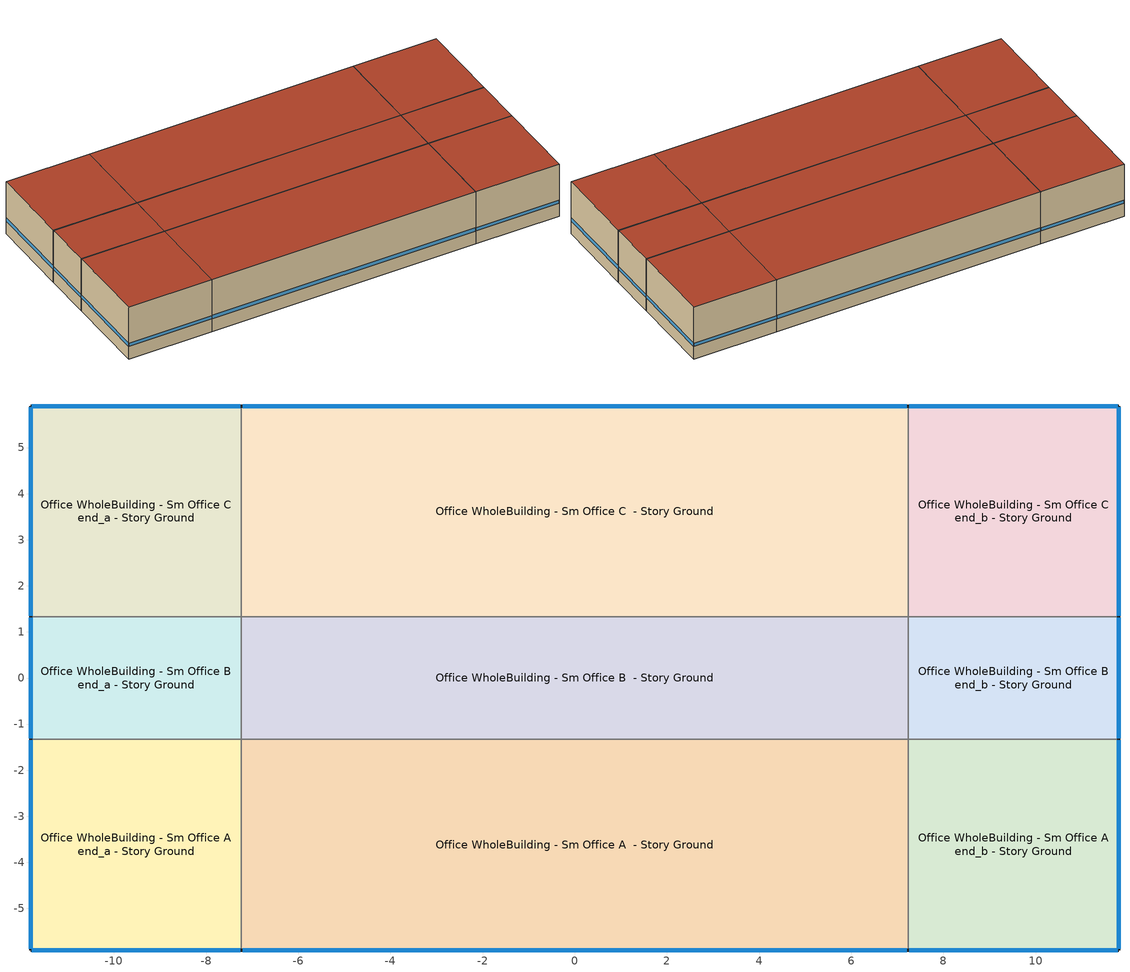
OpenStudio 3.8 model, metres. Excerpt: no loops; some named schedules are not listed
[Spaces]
Office WholeBuilding - Sm Office A end_a - Story Ground
 floor ground (Foundation F 126 Perim 914 Area 209): -11.8,-5.9 -11.8,-1.33 -7.23,-1.33 -7.23,-5.9 z0
 wall outside: -11.8,-1.33 -11.8,-5.9 -7.23,-5.9 z0:3.05
 wall to Office WholeBuilding - Sm Office B end_a - Story Ground: -7.23,-1.33 -11.8,-1.33 z0:3.05
 wall to Office WholeBuilding - Sm Office A  - Story Ground: -7.23,-5.9 -7.23,-1.33 z0:3.05
 window (Window U-1.01 SHGC 0.58): -11.8,-1.36 -11.8,-5.88 / -11.78,-5.9 -7.26,-5.9 z0.76:0.95
 roof outside: -7.23,-5.9 -7.23,-1.33 -11.8,-1.33 -11.8,-5.9 z3.05
Office WholeBuilding - Sm Office B end_a - Story Ground
 floor ground (Foundation F 126 Perim 266 Area 1217): -11.8,-1.33 -11.8,1.33 -7.23,1.33 -7.23,-1.33 z0
 wall outside: -11.8,1.33 -11.8,-1.33 z0:3.05
 wall to Office WholeBuilding - Sm Office C end_a - Story Ground: -7.23,1.33 -11.8,1.33 z0:3.05
 wall to Office WholeBuilding - Sm Office B  - Story Ground: -7.23,-1.33 -7.23,1.33 z0:3.05
 window (Window U-1.01 SHGC 0.58): -11.8,1.31 -11.8,-1.31 z0.76:0.95
 roof outside: -7.23,-1.33 -7.23,1.33 -11.8,1.33 -11.8,-1.33 z3.05
Office WholeBuilding - Sm Office C end_a - Story Ground
 floor ground (Foundation F 126 Perim 914 Area 209): -11.8,1.33 -11.8,5.9 -7.23,5.9 -7.23,1.33 z0
 wall outside: -7.23,5.9 -11.8,5.9 -11.8,1.33 z0:3.05
 wall to Office WholeBuilding - Sm Office C  - Story Ground: -7.23,1.33 -7.23,5.9 z0:3.05
 window (Window U-1.01 SHGC 0.58): -11.8,5.88 -11.8,1.36 / -7.26,5.9 -11.78,5.9 z0.76:0.95
 roof outside: -7.23,1.33 -7.23,5.9 -11.8,5.9 -11.8,1.33 z3.05
Office WholeBuilding - Sm Office A  - Story Ground
 floor ground (Foundation F 126 Perim 1447 Area 6614): -7.23,-5.9 -7.23,-1.33 7.23,-1.33 7.23,-5.9 z0
 wall outside: -7.23,-5.9 7.23,-5.9 z0:3.05
 wall to Office WholeBuilding - Sm Office B  - Story Ground: 7.23,-1.33 -7.23,-1.33 z0:3.05
 wall to Office WholeBuilding - Sm Office A end_b - Story Ground: 7.23,-5.9 7.23,-1.33 z0:3.05
 window (Window U-1.01 SHGC 0.58): -7.21,-5.9 7.21,-5.9 z0.76:0.95
 roof outside: 7.23,-5.9 7.23,-1.33 -7.23,-1.33 -7.23,-5.9 z3.05
Office WholeBuilding - Sm Office B  - Story Ground
 floor ground (Foundation F 126 Perim 0 Area 3849): -7.23,-1.33 -7.23,1.33 7.23,1.33 7.23,-1.33 z0
 wall to Office WholeBuilding - Sm Office C  - Story Ground: 7.23,1.33 -7.23,1.33 z0:3.05
 wall to Office WholeBuilding - Sm Office B end_b - Story Ground: 7.23,-1.33 7.23,1.33 z0:3.05
 roof outside: 7.23,-1.33 7.23,1.33 -7.23,1.33 -7.23,-1.33 z3.05
Office WholeBuilding - Sm Office C  - Story Ground
 floor ground (Foundation F 126 Perim 1447 Area 6614): -7.23,1.33 -7.23,5.9 7.23,5.9 7.23,1.33 z0
 wall outside: 7.23,5.9 -7.23,5.9 z0:3.05
 wall to Office WholeBuilding - Sm Office C end_b - Story Ground: 7.23,1.33 7.23,5.9 z0:3.05
 window (Window U-1.01 SHGC 0.58): 7.21,5.9 -7.21,5.9 z0.76:0.95
 roof outside: 7.23,1.33 7.23,5.9 -7.23,5.9 -7.23,1.33 z3.05
Office WholeBuilding - Sm Office A end_b - Story Ground
 floor ground (Foundation F 126 Perim 914 Area 209): 7.23,-5.9 7.23,-1.33 11.8,-1.33 11.8,-5.9 z0
 wall outside: 7.23,-5.9 11.8,-5.9 11.8,-1.33 z0:3.05
 wall to Office WholeBuilding - Sm Office B end_b - Story Ground: 11.8,-1.33 7.23,-1.33 z0:3.05
 window (Window U-1.01 SHGC 0.58): 7.26,-5.9 11.78,-5.9 / 11.8,-5.88 11.8,-1.36 z0.76:0.95
 roof outside: 11.8,-5.9 11.8,-1.33 7.23,-1.33 7.23,-5.9 z3.05
Office WholeBuilding - Sm Office B end_b - Story Ground
 floor ground (Foundation F 126 Perim 266 Area 1217): 7.23,-1.33 7.23,1.33 11.8,1.33 11.8,-1.33 z0
 wall outside: 11.8,-1.33 11.8,1.33 z0:3.05
 wall to Office WholeBuilding - Sm Office C end_b - Story Ground: 11.8,1.33 7.23,1.33 z0:3.05
 window (Window U-1.01 SHGC 0.58): 11.8,-1.31 11.8,1.31 z0.76:0.95
 roof outside: 11.8,-1.33 11.8,1.33 7.23,1.33 7.23,-1.33 z3.05
Office WholeBuilding - Sm Office C end_b - Story Ground
 floor ground (Foundation F 126 Perim 914 Area 209): 7.23,1.33 7.23,5.9 11.8,5.9 11.8,1.33 z0
 wall outside: 11.8,1.33 11.8,5.9 7.23,5.9 z0:3.05
 window (Window U-1.01 SHGC 0.58): 11.78,5.9 7.26,5.9 / 11.8,1.36 11.8,5.88 z0.76:0.95
 roof outside: 11.8,1.33 11.8,5.9 7.23,5.9 7.23,1.33 z3.05
[Site]
Mobile Downtown_AL_USA: Latitude {deg}=30.63; Longitude {deg}=-88.07; Time Zone {hr}=-6; Elevation {m}=8; Terrain=City
[Site:WaterMainsTemperature]
Calculation Method=Correlation; Annual Average Outdoor Air Temperature {C}=20.8442; Maximum Difference In Monthly Average Outdoor Air Temperatures {deltaC}=20.12
[SizingPeriod:DesignDay] Barometric Pressure {Pa}=101229; Rain Indicator=No; Snow Indicator=No; Day of Month=21; Daylight Saving Time Indicator=No; Humidity Condition Type=Wetbulb; Dry-Bulb Temperature Range Modifier Type=DefaultMultipliers
Name | Maximum Dry-Bulb Temperature {C} | Daily Dry-Bulb Temperature Range {deltaC} | Wind Speed {m/s} | Wind Direction {deg} | Month | Day Type | Wetbulb or DewPoint at Maximum Dry-Bulb {C} | Solar Model Indicator | ASHRAE Clear Sky Optical Depth for Beam Irradiance | ASHRAE Clear Sky Optical Depth for Diffuse Irradiance | Sky Clearness
Mobile Downtown Ann Clg .4% Condns DB=>MWB 1 | 33.9 | 8.6 | 3.3 | 160 | 8 | SummerDesignDay | 25.6 | ASHRAETau | 0.428 | 2.327
Mobile Downtown Ann Clg .4% Condns WB=>MDB 1 | 31.3 | 8.6 | 3.3 | 160 | 8 | SummerDesignDay | 27.4 | ASHRAETau | 0.428 | 2.327
Mobile Downtown Ann Htg 99.6% Condns DB 1 | -2 | 0 | 3.1 | 350 | 1 | WinterDesignDay | -2 | ASHRAEClearSky |  |  | 0
Mobile Downtown August .4% Condns DB=>MCWB 1 | 35.2 | 8.6 | 3.3 | 160 | 8 | SummerDesignDay | 26.5 | ASHRAETau | 0.428 | 2.327
[ClimateZones]
Climate Zone Institution Name 1=ASHRAE; Climate Zone Document Name 1=ANSI/ASHRAE Standard 169; Climate Zone Document Year 1=2006; Climate Zone Value 1=ASHRAE 169-2013-2A
[Building]
ComStock DOE Ref Pre-1980|SmallOffice: North Axis {deg}=315; Default Construction Set=ComStock DOE Ref Pre-1980 - Office - ASHRAE 169-2013-2A; Default Schedule Set=Building Default Schedule Set; Standards Building Type=Office
[Site:GroundTemperature:FCfactorMethod]
January Ground Temperature {C}=24.2; February Ground Temperature {C}=18.9; March Ground Temperature {C}=15.7; April Ground Temperature {C}=13.6; May Ground Temperature {C}=15.5; June Ground Temperature {C}=17.1; July Ground Temperature {C}=21.2; August Ground Temperature {C}=26.9; September Ground Temperature {C}=27.6; October Ground Temperature {C}=27.9; November Ground Temperature {C}=27.4; December Ground Temperature {C}=26.2
[Construction:FfactorGroundFloor] F-Factor {W/m-K}=1.26344
Name | Area {m2} | PerimeterExposed {m}
Foundation F 126 Perim 914 Area 209 | 20.9032 | 9.144
Foundation F 126 Perim 266 Area 1217 | 12.1654 | 2.66085
Foundation F 126 Perim 0 Area 3849 | 38.4911 | 0
Foundation F 126 Perim 1447 Area 6614 | 66.1372 | 14.4657
[DefaultConstructionSet]
ComStock DOE Ref Pre-1980 - Office - ASHRAE 169-2013-2A: Default Exterior Surface Constructions=Default Surface Constructions 1; Default Interior Surface Constructions=Default Surface Constructions 2; Default Ground Contact Surface Constructions=Default Surface Constructions 3; Default Exterior SubSurface Constructions=Default Sub Surface Constructions 1; Default Interior SubSurface Constructions=Default Sub Surface Constructions 2; Interior Partition Construction=Typical Interior Partition
[DefaultSurfaceConstructions]
Name | Floor Construction | Wall Construction | Roof Ceiling Construction
Default Surface Constructions 1 | Typical Insulated Exterior Mass Floor | Typical Insulated Exterior Mass Wall R-4.35 | Typical IEAD Roof R-10.0
Default Surface Constructions 2 | Typical Interior Floor | Typical Interior Wall | Typical Interior Ceiling
Default Surface Constructions 3 | Typical Insulated Carpeted 6in Slab Floor | Typical Insulated Basement Mass Wall
[Construction]
Typical Insulated Exterior Mass Floor: 4 in. Normalweight Concrete Floor, Typical Carpet Pad
Typical Insulated Exterior Mass Wall R-4.35: 1IN Stucco, 8IN CONCRETE HW RefBldg, Typical Insulation R-1.96, 1/2IN Gypsum
Typical IEAD Roof R-10.0: Roof Membrane, Typical Insulation R-8.88, Metal Roof Surface
Typical Interior Floor: 100mm Normalweight concrete floor, CP02 CARPET PAD
Typical Interior Wall: G01 13mm gypsum board, G01 13mm gypsum board
Typical Interior Ceiling: CP02 CARPET PAD, 100mm Normalweight concrete floor
Typical Insulated Carpeted 6in Slab Floor: 6 in. Normalweight Concrete Floor, Typical Carpet Pad
Typical Insulated Basement Mass Wall: 8 in. Concrete Block Basement Wall
U 1.22 SHGC 0.54 Simple Glazing Window U-1.22 SHGC 0.54: U 1.22 SHGC 0.54 Simple Glazing U-1.22 SHGC 0.54
U 1.22 SHGC 0.54 Simple Glazing Window U-1.22 SHGC 0.54 1: U 1.22 SHGC 0.54 Simple Glazing U-1.22 SHGC 0.54 1
Typical Insulated Metal Door: F08 Metal surface, Typical Insulation
U 0.88 SHGC 0.16 Sgl Ref-A-L Clr 6mm: REF A CLEAR LO 6MM
Typical Overhead Door: Typical Insulation
Typical Interior Window: Clear 3mm
Typical Interior Door; Typical Interior Partition: G05 25mm wood
InteriorFurnishings 1: Std Wood 6inch 1
Window U-1.01 SHGC 0.58: Simple Glazing Single - No LowE - Tinted/Reflective - Aluminum
[Material:NoMass] Roughness=Smooth; Thermal Absorptance=0.9; Solar Absorptance=0.7
Name | Thermal Resistance {m2-K/W} | Visible Absorptance
Typical Insulation R-1.96 | 0.34506 | 0.7
Typical Carpet Pad; CP02 CARPET PAD | 0.21648 | 0.8
Typical Insulation R-8.88 | 1.56434 | 0.7
Typical Insulation | 0.0282222 | 0.7
[Material] Thermal Absorptance=0.9
Name | Roughness | Thickness {m} | Conductivity {W/m-K} | Density {kg/m3} | Specific Heat {J/kg-K} | Solar Absorptance | Visible Absorptance
4 in. Normalweight Concrete Floor | MediumRough | 0.1016 | 2.31 | 2322 | 832 | 0.7 | 0.7
1IN Stucco | Smooth | 0.0253 | 0.6918 | 1858 | 837 | 0.7 | 0.92
8IN CONCRETE HW RefBldg | Rough | 0.2032 | 1.311 | 2240 | 836.8 | 0.7 | 0.7
1/2IN Gypsum | Smooth | 0.0127 | 0.16 | 784.9 | 830 | 0.4 | 0.4
Roof Membrane | VeryRough | 0.0095 | 0.16 | 1121.29 | 1460 | 0.7 | 0.7
Metal Roof Surface; F08 Metal surface | Smooth | 0.0008 | 45.28 | 7824 | 500 | 0.7 | 0.7
100mm Normalweight concrete floor | MediumRough | 0.1016 | 2.31045 | 2322 | 832.557 | 0.7 | 0.7
G01 13mm gypsum board | Smooth | 0.0127 | 0.160031 | 800.001 | 1090.73 | 0.7 | 0.5
6 in. Normalweight Concrete Floor | MediumRough | 0.1524 | 2.31 | 2322 | 832 | 0.7 | 0.7
8 in. Concrete Block Basement Wall | MediumRough | 0.2032 | 1.326 | 1842 | 912 | 0.7 | 0.7
G05 25mm wood | MediumSmooth | 0.0254 | 0.15 | 608 | 1630 | 0.5 | 0.5
Std Wood 6inch 1 | MediumSmooth | 0.15 | 0.12 | 540 | 1210 | 0.7 | 0.7
[DefaultSubSurfaceConstructions]
Name | Fixed Window Construction | Operable Window Construction | Door Construction | Glass Door Construction | Overhead Door Construction | Tubular Daylight Dome Construction | Tubular Daylight Diffuser Construction
Default Sub Surface Constructions 1 | U 1.22 SHGC 0.54 Simple Glazing Window U-1.22 SHGC 0.54 | U 1.22 SHGC 0.54 Simple Glazing Window U-1.22 SHGC 0.54 1 | Typical Insulated Metal Door | U 0.88 SHGC 0.16 Sgl Ref-A-L Clr 6mm | Typical Overhead Door | Typical Interior Window | Typical Interior Window
Default Sub Surface Constructions 2 | Typical Interior Window | Typical Interior Window | Typical Interior Door
[WindowMaterial:SimpleGlazingSystem]
Name | U-Factor {W/m2-K} | Solar Heat Gain Coefficient | Visible Transmittance
U 1.22 SHGC 0.54 Simple Glazing U-1.22 SHGC 0.54; U 1.22 SHGC 0.54 Simple Glazing U-1.22 SHGC 0.54 1 | 6.92748 | 0.54 | 0.38
Simple Glazing Single - No LowE - Tinted/Reflective - Aluminum | 5.73505 | 0.579 | 0.455
[WindowMaterial:Glazing] Optical Data Type=SpectralAverage; Infrared Transmittance at Normal Incidence=0; Front Side Infrared Hemispherical Emissivity=0.84; Conductivity {W/m-K}=0.9; Dirt Correction Factor for Solar and Visible Transmittance=1; Solar Diffusing=No
Name | Thickness {m} | Solar Transmittance at Normal Incidence | Front Side Solar Reflectance at Normal Incidence | Back Side Solar Reflectance at Normal Incidence | Visible Transmittance at Normal Incidence | Front Side Visible Reflectance at Normal Incidence | Back Side Visible Reflectance at Normal Incidence | Back Side Infrared Hemispherical Emissivity
REF A CLEAR LO 6MM | 0.006 | 0.066 | 0.341 | 0.493 | 0.08 | 0.41 | 0.37 | 0.4
Clear 3mm | 0.003 | 0.837 | 0.075 | 0.075 | 0.898 | 0.081 | 0.081 | 0.84
[SpaceType]
Office WholeBuilding - Sm Office - ComStock DOE Ref Pre-1980: Default Schedule Set=Office WholeBuilding - Sm Office Schedule Set; Design Specification Outdoor Air Object=Office WholeBuilding - Sm Office Ventilation; Standards Building Type=Office; Standards Space Type=WholeBuilding - Sm Office
[BuildingStory]
Story Ground: Nominal Z Coordinate {m}=0; Nominal Floor to Floor Height {m}=3.048
[Space] Space Type=Office WholeBuilding - Sm Office - ComStock DOE Ref Pre-1980; Building Story=Story Ground
Name | Thermal Zone
Office WholeBuilding - Sm Office A end_a - Story Ground | Zone Office WholeBuilding - Sm Office A end_a - Story Ground
Office WholeBuilding - Sm Office B end_a - Story Ground | Zone Office WholeBuilding - Sm Office B end_a - Story Ground
Office WholeBuilding - Sm Office C end_a - Story Ground | Zone Office WholeBuilding - Sm Office C end_a - Story Ground
Office WholeBuilding - Sm Office A  - Story Ground | Zone Office WholeBuilding - Sm Office A  - Story Ground
Office WholeBuilding - Sm Office B  - Story Ground | Zone Office WholeBuilding - Sm Office B  - Story Ground
Office WholeBuilding - Sm Office C  - Story Ground | Zone Office WholeBuilding - Sm Office C  - Story Ground
Office WholeBuilding - Sm Office A end_b - Story Ground | Zone Office WholeBuilding - Sm Office A end_b - Story Ground
Office WholeBuilding - Sm Office B end_b - Story Ground | Zone Office WholeBuilding - Sm Office B end_b - Story Ground
Office WholeBuilding - Sm Office C end_b - Story Ground | Zone Office WholeBuilding - Sm Office C end_b - Story Ground
[ThermalZone] Multiplier=1; Use Ideal Air Loads=No
Name | Thermostat
Zone Office WholeBuilding - Sm Office A end_a - Story Ground | Office WholeBuilding - Sm Office - ComStock DOE Ref Pre-1980 Thermostat 1
Zone Office WholeBuilding - Sm Office B end_a - Story Ground | Office WholeBuilding - Sm Office - ComStock DOE Ref Pre-1980 Thermostat 4
Zone Office WholeBuilding - Sm Office C end_a - Story Ground | Office WholeBuilding - Sm Office - ComStock DOE Ref Pre-1980 Thermostat 7
Zone Office WholeBuilding - Sm Office A  - Story Ground | Office WholeBuilding - Sm Office - ComStock DOE Ref Pre-1980 Thermostat
Zone Office WholeBuilding - Sm Office B  - Story Ground | Office WholeBuilding - Sm Office - ComStock DOE Ref Pre-1980 Thermostat 3
Zone Office WholeBuilding - Sm Office C  - Story Ground | Office WholeBuilding - Sm Office - ComStock DOE Ref Pre-1980 Thermostat 6
Zone Office WholeBuilding - Sm Office A end_b - Story Ground | Office WholeBuilding - Sm Office - ComStock DOE Ref Pre-1980 Thermostat 2
Zone Office WholeBuilding - Sm Office B end_b - Story Ground | Office WholeBuilding - Sm Office - ComStock DOE Ref Pre-1980 Thermostat 5
Zone Office WholeBuilding - Sm Office C end_b - Story Ground | Office WholeBuilding - Sm Office - ComStock DOE Ref Pre-1980 Thermostat 8
[People:Definition]
Office WholeBuilding - Sm Office People Definition: Number of People Calculation Method=People/Area; People per Space Floor Area {person/m2}=0.0538196; Fraction Radiant=0.3
[People]
Office WholeBuilding - Sm Office People: People Definition=Office WholeBuilding - Sm Office People Definition; Space or SpaceType=Office WholeBuilding - Sm Office - ComStock DOE Ref Pre-1980; Work Efficiency Schedule=Work Efficiency Schedule; Clothing Insulation Schedule=Clothing Schedule; Air Velocity Schedule=Air Velocity Schedule; Multiplier=1
[Lights:Definition] Design Level Calculation Method=Watts/Area; Fraction Visible=0.2; Return Air Fraction=0
Name | Watts per Space Floor Area {W/m2} | Fraction Radiant
Office WholeBuilding - Sm Office - ComStock DOE Ref Pre-1980 General Lights Definition | 5.0993 | 0.31
Office WholeBuilding - Sm Office - ComStock DOE Ref Pre-1980 Wall Wash Lights Definition | 3.64317 | 0.125
[ElectricEquipment:Definition]
Office WholeBuilding - Sm Office Elec Equip Definition: Design Level Calculation Method=Watts/Area; Watts per Space Floor Area {W/m2}=10.7639; Fraction Latent=0; Fraction Radiant=0.5; Fraction Lost=0
[ElectricEquipment]
Office WholeBuilding - Sm Office Elec Equip: Electric Equipment Definition=Office WholeBuilding - Sm Office Elec Equip Definition; Space or SpaceType=Office WholeBuilding - Sm Office - ComStock DOE Ref Pre-1980; Schedule=Office BLDG_EQUIP_EndUseData BPR Adjusted
[DesignSpecification:OutdoorAir]
Office WholeBuilding - Sm Office Ventilation: Outdoor Air Method=Sum; Outdoor Air Flow per Person {m3/s-person}=0.00943895
[DefaultScheduleSet]
Name | Number of People Schedule | People Activity Level Schedule | Lighting Schedule | Electric Equipment Schedule | Infiltration Schedule | Hours of Operation Schedule
Office WholeBuilding - Sm Office Schedule Set | Small Office Bldg Occ | Small Office Activity | Office BLDG_LIGHT_EndUseData | Office BLDG_EQUIP_EndUseData | Small Office Infil Quarter On
Building Default Schedule Set |  |  |  |  |  | Building Hours of Operation NonResidential
[Exterior:Lights:Definition]
Name | Design Level {W}
Parking Areas and Drives Def (W/ft^2) | 0.0497494
Building Facades Def (W/ft^2) | 0.25
Main Entries Def (W/ft) | 30
Other Doors Def (W/ft) | 25
[Exterior:Lights] Schedule=Always On Discrete; Control Option=AstronomicalClock
Name | Exterior Lights Definition | Multiplier
Parking Areas and Drives | Parking Areas and Drives Def (W/ft^2) | 4860
Building Facades | Building Facades Def (W/ft^2) | 2323.79
Main Entries | Main Entries Def (W/ft) | 8
Other Doors | Other Doors Def (W/ft) | 2.4
[ThermostatSetpoint:DualSetpoint] Heating Setpoint Temperature Schedule=Small Office HtgSetp; Cooling Setpoint Temperature Schedule=Small Office ClgSetp
Office WholeBuilding - Sm Office - ComStock DOE Ref Pre-1980 Thermostat; Office WholeBuilding - Sm Office - ComStock DOE Ref Pre-1980 Thermostat 1; Office WholeBuilding - Sm Office - ComStock DOE Ref Pre-1980 Thermostat 2; Office WholeBuilding - Sm Office - ComStock DOE Ref Pre-1980 Thermostat 3; Office WholeBuilding - Sm Office - ComStock DOE Ref Pre-1980 Thermostat 4; Office WholeBuilding - Sm Office - ComStock DOE Ref Pre-1980 Thermostat 5; Office WholeBuilding - Sm Office - ComStock DOE Ref Pre-1980 Thermostat 6; Office WholeBuilding - Sm Office - ComStock DOE Ref Pre-1980 Thermostat 7; Office WholeBuilding - Sm Office - ComStock DOE Ref Pre-1980 Thermostat 8
[InternalMass:Definition]
Internal Mass Definition 2: Construction=InteriorFurnishings 1; Design Level Calculation Method=SurfaceArea/Area; Surface Area per Space Floor Area=2
[InternalMass] Internal Mass Definition=Internal Mass Definition 2; Multiplier=1
Name | Space or SpaceType
Office WholeBuilding - Sm Office C end_b - Story Ground Mass | Office WholeBuilding - Sm Office C end_b - Story Ground
Office WholeBuilding - Sm Office B end_b - Story Ground Mass | Office WholeBuilding - Sm Office B end_b - Story Ground
Office WholeBuilding - Sm Office A end_b - Story Ground Mass | Office WholeBuilding - Sm Office A end_b - Story Ground
Office WholeBuilding - Sm Office B  - Story Ground Mass | Office WholeBuilding - Sm Office B  - Story Ground
Office WholeBuilding - Sm Office C  - Story Ground Mass | Office WholeBuilding - Sm Office C  - Story Ground
Office WholeBuilding - Sm Office A  - Story Ground Mass | Office WholeBuilding - Sm Office A  - Story Ground
Office WholeBuilding - Sm Office B end_a - Story Ground Mass | Office WholeBuilding - Sm Office B end_a - Story Ground
Office WholeBuilding - Sm Office C end_a - Story Ground Mass | Office WholeBuilding - Sm Office C end_a - Story Ground
Office WholeBuilding - Sm Office A end_a - Story Ground Mass | Office WholeBuilding - Sm Office A end_a - Story Ground
[Lights] Space or SpaceType=Office WholeBuilding - Sm Office - ComStock DOE Ref Pre-1980; Schedule=Office BLDG_LIGHT_EndUseData BPR Adjusted; Fraction Replaceable=1
Name | Lights Definition
Office WholeBuilding - Sm Office - ComStock DOE Ref Pre-1980 General Lighting | Office WholeBuilding - Sm Office - ComStock DOE Ref Pre-1980 General Lights Definition
Office WholeBuilding - Sm Office - ComStock DOE Ref Pre-1980 Wall Wash Lighting | Office WholeBuilding - Sm Office - ComStock DOE Ref Pre-1980 Wall Wash Lights Definition
[SpaceInfiltration:DesignFlowRate] Design Flow Rate Calculation Method=Flow/ExteriorArea; Flow per Exterior Surface Area {m3/s-m2}=0.000206641; Velocity Term Coefficient=0
Name | Space or SpaceType | Schedule | Constant Term Coefficient | Temperature Term Coefficient | Velocity Squared Term Coefficient
Office WholeBuilding - Sm Office C end_b - Story Ground HVAC On Infiltration | Office WholeBuilding - Sm Office C end_b - Story Ground | Infiltration HVAC On Schedule | 0.0302 | -0.0023 | 0.1104
Office WholeBuilding - Sm Office C end_b - Story Ground HVAC Off Infiltration | Office WholeBuilding - Sm Office C end_b - Story Ground | Infiltration HVAC Off Schedule | 0 | 0.0188 | 0.1209
Office WholeBuilding - Sm Office B end_b - Story Ground HVAC On Infiltration | Office WholeBuilding - Sm Office B end_b - Story Ground | Infiltration HVAC On Schedule | 0.0302 | -0.0023 | 0.1104
Office WholeBuilding - Sm Office B end_b - Story Ground HVAC Off Infiltration | Office WholeBuilding - Sm Office B end_b - Story Ground | Infiltration HVAC Off Schedule | 0 | 0.0188 | 0.1209
Office WholeBuilding - Sm Office A end_b - Story Ground HVAC On Infiltration | Office WholeBuilding - Sm Office A end_b - Story Ground | Infiltration HVAC On Schedule | 0.0302 | -0.0023 | 0.1104
Office WholeBuilding - Sm Office A end_b - Story Ground HVAC Off Infiltration | Office WholeBuilding - Sm Office A end_b - Story Ground | Infiltration HVAC Off Schedule | 0 | 0.0188 | 0.1209
Office WholeBuilding - Sm Office B  - Story Ground HVAC On Infiltration | Office WholeBuilding - Sm Office B  - Story Ground | Infiltration HVAC On Schedule | 0.0302 | -0.0023 | 0.1104
Office WholeBuilding - Sm Office B  - Story Ground HVAC Off Infiltration | Office WholeBuilding - Sm Office B  - Story Ground | Infiltration HVAC Off Schedule | 0 | 0.0188 | 0.1209
Office WholeBuilding - Sm Office C  - Story Ground HVAC On Infiltration | Office WholeBuilding - Sm Office C  - Story Ground | Infiltration HVAC On Schedule | 0.0302 | -0.0023 | 0.1104
Office WholeBuilding - Sm Office C  - Story Ground HVAC Off Infiltration | Office WholeBuilding - Sm Office C  - Story Ground | Infiltration HVAC Off Schedule | 0 | 0.0188 | 0.1209
Office WholeBuilding - Sm Office A  - Story Ground HVAC On Infiltration | Office WholeBuilding - Sm Office A  - Story Ground | Infiltration HVAC On Schedule | 0.0302 | -0.0023 | 0.1104
Office WholeBuilding - Sm Office A  - Story Ground HVAC Off Infiltration | Office WholeBuilding - Sm Office A  - Story Ground | Infiltration HVAC Off Schedule | 0 | 0.0188 | 0.1209
Office WholeBuilding - Sm Office B end_a - Story Ground HVAC On Infiltration | Office WholeBuilding - Sm Office B end_a - Story Ground | Infiltration HVAC On Schedule | 0.0302 | -0.0023 | 0.1104
Office WholeBuilding - Sm Office B end_a - Story Ground HVAC Off Infiltration | Office WholeBuilding - Sm Office B end_a - Story Ground | Infiltration HVAC Off Schedule | 0 | 0.0188 | 0.1209
Office WholeBuilding - Sm Office C end_a - Story Ground HVAC On Infiltration | Office WholeBuilding - Sm Office C end_a - Story Ground | Infiltration HVAC On Schedule | 0.0302 | -0.0023 | 0.1104
Office WholeBuilding - Sm Office C end_a - Story Ground HVAC Off Infiltration | Office WholeBuilding - Sm Office C end_a - Story Ground | Infiltration HVAC Off Schedule | 0 | 0.0188 | 0.1209
Office WholeBuilding - Sm Office A end_a - Story Ground HVAC On Infiltration | Office WholeBuilding - Sm Office A end_a - Story Ground | Infiltration HVAC On Schedule | 0.0302 | -0.0023 | 0.1104
Office WholeBuilding - Sm Office A end_a - Story Ground HVAC Off Infiltration | Office WholeBuilding - Sm Office A end_a - Story Ground | Infiltration HVAC Off Schedule | 0 | 0.0188 | 0.1209
[Schedule:Ruleset]
Name | Default Day Schedule | Summer Design Day Schedule | Winter Design Day Schedule
Clothing Schedule | Clothing Schedule Default Winter Clothes
Air Velocity Schedule | Air Velocity Schedule Default
Work Efficiency Schedule | Work Efficiency Schedule Default
Small Office Bldg Occ | Small Office Bldg Occ Default | Small Office Bldg Occ Summer Design Day | Small Office Bldg Occ Winter Design Day
Small Office Activity | Small Office Activity Default | Small Office Activity Summer Design Day | Small Office Activity Winter Design Day
Office BLDG_LIGHT_EndUseData | Office BLDG_LIGHT_EndUseData Default | Office BLDG_LIGHT_EndUseData Summer Design Day | Office BLDG_LIGHT_EndUseData Winter Design Day
Office BLDG_EQUIP_EndUseData | Office BLDG_EQUIP_EndUseData Default | Office BLDG_EQUIP_EndUseData Summer Design Day | Office BLDG_EQUIP_EndUseData Winter Design Day
Small Office Infil Quarter On | Small Office Infil Quarter On Default | Small Office Infil Quarter On Summer Design Day | Small Office Infil Quarter On Winter Design Day
Small Office HtgSetp | Small Office HtgSetp Default | Schedule Day 5 | Schedule Day 6
Small Office ClgSetp | Small Office ClgSetp Default | Schedule Day 2 | Schedule Day 3
Building Hours of Operation NonResidential | Building Hours of Operation NonResidential Default | Building Hours of Operation NonResidential Summer Design Day | Building Hours of Operation NonResidential Winter Design Day
Office BLDG_LIGHT_EndUseData BPR Adjusted | Office BLDG_LIGHT_EndUseData Default 1 | Office BLDG_LIGHT_EndUseData Summer Design Day 1 | Office BLDG_LIGHT_EndUseData Winter Design Day 1
Office BLDG_EQUIP_EndUseData BPR Adjusted | Office BLDG_EQUIP_EndUseData Default 1 | Office BLDG_EQUIP_EndUseData Summer Design Day 1 | Office BLDG_EQUIP_EndUseData Winter Design Day 1
Infiltration HVAC On Schedule | Building Hours of Operation NonResidential Default 1 | Building Hours of Operation NonResidential Summer Design Day 1 | Building Hours of Operation NonResidential Winter Design Day 1
Infiltration HVAC Off Schedule | Infiltration HVAC Off Schedule Default Day Schedule | Infiltration HVAC Off Schedule Summer Design Day Schedule 1 | Infiltration HVAC Off Schedule Winter Design Day Schedule 1
[Schedule:Day]
Clothing Schedule Default Winter Clothes; Office BLDG_LIGHT_EndUseData Summer Design Day; Office BLDG_EQUIP_EndUseData Summer Design Day; Building Hours of Operation NonResidential Winter Design Day; Building Hours of Operation NonResidential Summer Design Day; Office BLDG_LIGHT_EndUseData Summer Design Day 1; Office BLDG_EQUIP_EndUseData Summer Design Day 1; Building Hours of Operation NonResidential Summer Design Day 1; Building Hours of Operation NonResidential Winter Design Day 1: 24, 0, 1
Air Velocity Schedule Default: 24, 0, 0.2
Work Efficiency Schedule Default; Small Office Bldg Occ Winter Design Day; Office BLDG_LIGHT_EndUseData Winter Design Day; Office BLDG_EQUIP_EndUseData Winter Design Day; Office BLDG_LIGHT_EndUseData Winter Design Day 1; Office BLDG_EQUIP_EndUseData Winter Design Day 1; Infiltration HVAC Off Schedule Summer Design Day Schedule 1; Infiltration HVAC Off Schedule Winter Design Day Schedule 1: 24, 0, 0
Small Office Bldg Occ Default: Average, 3, 0, 0, 3, 15, 0.025, 3, 30, 0.05, 3, 45, 0.075, 4, 0, 0.1, 4, 15, 0.125, 4, 30, 0.15, 4, 45, 0.175, 5, 0, 0.2, 5, 15, 0.3875, 5, 30, 0.575, 5, 45, 0.7625, 6, 0, 0.95, 8, 52, 0.95, 9, 7, 0.8375, 9, 22, 0.725, 9, 37, 0.6125, 9, 52, 0.5, 10, 7, 0.6125, 10, 22, 0.725, 10, 37, 0.8375, 10, 52, 0.95, 13, 45, 0.95, 14, 0, 0.7875, 14, 15, 0.625, 14, 30, 0.4625, 14, 45, 0.3, 15, 0, 0.25, 15, 15, 0.2, 15, 30, 0.15, 15, 45, 0.1, 16, 15, 0.1, 16, 30, 0.09375, 16, 45, 0.0875, 17, 0, 0.08125, 17, 15, 0.075, 17, 30, 0.06875, 17, 45, 0.0625, 18, 0, 0.05625, 18, 15, 0.05, 19, 15, 0.05, 19, 30, 0.0470588, 19, 45, 0.0441176, 20, 0, 0.0411765, 20, 15, 0.0382353, 20, 30, 0.0352941, 20, 45, 0.0323529, 21, 0, 0.0294118, 21, 15, 0.0264706, 21, 30, 0.0235294, 21, 45, 0.0205882, 22, 0, 0.0176471, 22, 15, 0.0147059, 22, 30, 0.0117647, 22, 45, 0.00882353, 23, 0, 0.00588235, 23, 15, 0.00294118, 23, 30, 0, 24, 0, 0
Small Office Bldg Occ Sat Day: Average, 7, 15, 0, 7, 30, 0.0125, 7, 45, 0.025, 8, 0, 0.0375, 8, 15, 0.05, 8, 30, 0.0625, 8, 45, 0.075, 9, 0, 0.0875, 9, 15, 0.1, 9, 30, 0.123529, 9, 45, 0.147059, 10, 0, 0.170588, 10, 15, 0.194118, 10, 30, 0.217647, 10, 45, 0.241176, 11, 0, 0.264706, 11, 15, 0.288235, 11, 22, 0.3, 12, 22, 0.3, 12, 37, 0.2875, 12, 52, 0.275, 13, 7, 0.2625, 13, 22, 0.25, 13, 37, 0.2375, 13, 52, 0.225, 14, 7, 0.2125, 14, 22, 0.2, 14, 37, 0.1875, 14, 52, 0.175, 15, 7, 0.1625, 15, 22, 0.15, 15, 37, 0.1375, 15, 52, 0.125, 16, 7, 0.1125, 16, 22, 0.1, 17, 30, 0.1, 17, 45, 0.09375, 18, 0, 0.0875, 18, 15, 0.08125, 18, 30, 0.075, 18, 45, 0.06875, 19, 0, 0.0625, 19, 15, 0.05625, 19, 30, 0.05, 19, 45, 0.04375, 20, 0, 0.0375, 20, 15, 0.03125, 20, 30, 0.025, 20, 45, 0.01875, 21, 0, 0.0125, 21, 15, 0.00625, 21, 30, 0, 24, 0, 0
Small Office Bldg Occ Summer Design Day: 6, 0, 0, 22, 0, 1, 24, 0, 0.05
Small Office Bldg Occ WntrDsn|Sun Day: Average, 8, 15, 0, 24, 0, 0
Small Office Activity Default; autogen Small Office Activity 0_day_sch; autogen Small Office Activity 1_day_sch: Average, 24, 0, 120
Small Office Activity Winter Design Day; Small Office Activity Summer Design Day: 24, 0, 120
Office BLDG_LIGHT_EndUseData Default: Average, 0, 15, 0.0490564, 0, 30, 0.0476587, 0, 45, 0.0462611, 1, 0, 0.0448635, 1, 15, 0.0434659, 1, 30, 0.0420683, 1, 45, 0.0406706, 2, 0, 0.039273, 2, 15, 0.0396248, 2, 30, 0.0399765, 2, 45, 0.0403283, 3, 0, 0.04068, 3, 15, 0.0519527, 3, 30, 0.0632255, 3, 45, 0.0744983, 4, 0, 0.085771, 4, 15, 0.111016, 4, 30, 0.136262, 4, 45, 0.161507, 5, 0, 0.186752, 5, 15, 0.275585, 5, 30, 0.364419, 5, 45, 0.453253, 6, 0, 0.542086, 6, 15, 0.599833, 6, 30, 0.657579, 6, 45, 0.715326, 7, 0, 0.773073, 7, 15, 0.790609, 7, 30, 0.808144, 7, 45, 0.82568, 8, 0, 0.843215, 8, 15, 0.845154, 8, 30, 0.847092, 8, 45, 0.849031, 8, 52, 0.85, 9, 7, 0.841985, 9, 22, 0.83397, 9, 37, 0.825954, 9, 52, 0.817939, 10, 7, 0.805464, 10, 22, 0.792989, 10, 37, 0.780514, 10, 52, 0.768039, 11, 7, 0.774076, 11, 22, 0.780114, 11, 37, 0.786151, 11, 52, 0.792188, 12, 7, 0.785442, 12, 22, 0.778695, 12, 37, 0.771949, 12, 52, 0.765202, 13, 7, 0.731357, 13, 22, 0.697513, 13, 37, 0.663668, 13, 45, 0.646746, 14, 0, 0.56003, 14, 15, 0.473315, 14, 30, 0.386599, 14, 45, 0.299884, 15, 0, 0.258758, 15, 15, 0.217632, 15, 30, 0.176505, 15, 45, 0.135379, 16, 0, 0.124392, 16, 15, 0.113405, 16, 30, 0.102417, 16, 45, 0.09143, 17, 0, 0.090147, 17, 15, 0.088864, 17, 30, 0.087581, 17, 45, 0.086298, 18, 0, 0.0865627, 18, 15, 0.0868275, 18, 30, 0.0870922, 18, 45, 0.087357, 19, 0, 0.0872172, 19, 15, 0.0870775, 19, 30, 0.0869377, 19, 45, 0.086798, 20, 0, 0.0785857, 20, 15, 0.0703735, 20, 30, 0.0621613, 20, 45, 0.053949, 21, 0, 0.0527953, 21, 15, 0.0516415, 21, 30, 0.0504877, 21, 45, 0.049334, 22, 0, 0.0462666, 22, 15, 0.0431992, 22, 30, 0.0401318, 22, 45, 0.0370644, 23, 0, 0.033997, 23, 15, 0.034675, 23, 30, 0.035353, 23, 45, 0.036031, 24, 0, 0.036709
Office BLDG_EQUIP_EndUseData Default: Average, 0, 15, 0.561087, 0, 30, 0.559075, 0, 45, 0.557063, 1, 0, 0.55505, 1, 15, 0.553037, 1, 30, 0.551025, 1, 45, 0.549013, 2, 0, 0.547, 2, 15, 0.544575, 2, 30, 0.54215, 2, 45, 0.539725, 3, 0, 0.5373, 3, 15, 0.537625, 3, 30, 0.53795, 3, 45, 0.538275, 4, 0, 0.5386, 4, 15, 0.55345, 4, 30, 0.5683, 4, 45, 0.58315, 5, 0, 0.598, 5, 15, 0.6198, 5, 30, 0.6416, 5, 45, 0.6634, 6, 0, 0.6852, 6, 15, 0.7091, 6, 30, 0.733, 6, 45, 0.7569, 7, 0, 0.7808, 7, 15, 0.80195, 7, 30, 0.8231, 7, 45, 0.84425, 8, 0, 0.8654, 8, 15, 0.871486, 8, 30, 0.877571, 8, 45, 0.883657, 8, 52, 0.8867, 9, 7, 0.8855, 9, 22, 0.8843, 9, 37, 0.8831, 9, 52, 0.8819, 10, 7, 0.8666, 10, 22, 0.8513, 10, 37, 0.836, 10, 52, 0.8207, 11, 7, 0.8107, 11, 22, 0.8007, 11, 37, 0.7907, 11, 52, 0.7807, 12, 7, 0.76935, 12, 22, 0.758, 12, 37, 0.74665, 12, 52, 0.7353, 13, 7, 0.7167, 13, 22, 0.6981, 13, 37, 0.6795, 13, 45, 0.6702, 14, 0, 0.65385, 14, 15, 0.6375, 14, 30, 0.62115, 14, 45, 0.6048, 15, 0, 0.5951, 15, 15, 0.5854, 15, 30, 0.5757, 15, 45, 0.566, 16, 0, 0.568025, 16, 15, 0.57005, 16, 30, 0.572075, 16, 45, 0.5741, 17, 0, 0.58375, 17, 15, 0.5934, 17, 30, 0.60305, 17, 45, 0.6127, 18, 0, 0.6241, 18, 15, 0.6355, 18, 30, 0.6469, 18, 45, 0.6583, 19, 0, 0.662075, 19, 15, 0.66585, 19, 30, 0.669625, 19, 45, 0.6734, 20, 0, 0.659798, 20, 15, 0.646195, 20, 30, 0.632593, 20, 45, 0.61899, 21, 0, 0.599167, 21, 15, 0.579345, 21, 30, 0.559523, 21, 45, 0.5397, 22, 0, 0.54788, 22, 15, 0.55606, 22, 30, 0.56424, 22, 45, 0.57242, 23, 0, 0.5806, 23, 15, 0.5805, 23, 30, 0.5804, 23, 45, 0.5803, 24, 0, 0.5802
Small Office Infil Quarter On Default; Small Office Infil Quarter On Summer Design Day: 6, 0, 1, 22, 0, 0.25, 24, 0, 1
Small Office Infil Quarter On Winter Design Day: 6, 0, 1, 18, 0, 0.25, 24, 0, 1
Small Office HtgSetp Default: Average, 3, 30, 18.3333, 19, 15, 20, 24, 0, 18.3333
Small Office HtgSetp Sat Day: Average, 8, 15, 18.3333, 20, 30, 20, 24, 0, 18.3333
Small Office HtgSetp SmrDsn|Sun Day: Average, 8, 15, 18.3333, 24, 0, 18.3333
Small Office ClgSetp Default: Average, 3, 30, 25.5556, 19, 15, 22.7778, 24, 0, 25.5556
Small Office ClgSetp Sat Day: Average, 8, 15, 25.5556, 20, 30, 22.7778, 24, 0, 25.5556
Small Office ClgSetp WntrDsn|Sun Day: Average, 8, 15, 25.5556, 24, 0, 25.5556
Building Hours of Operation NonResidential Default; Building Hours of Operation NonResidential Default 1: 5, 30, 0, 15, 15, 1, 24, 0, 0
Building Hours of Operation NonResidential Saturday; Building Hours of Operation NonResidential Sunday; Building Hours of Operation NonResidential Sunday 1; Building Hours of Operation NonResidential Saturday 1: 8, 15, 0, 19, 30, 1, 24, 0, 0
Office BLDG_LIGHT_EndUseData Default 1: No, 0, 15, 0.0574025, 0, 30, 0.0560194, 0, 45, 0.0546363, 1, 0, 0.0532533, 1, 15, 0.0518702, 1, 30, 0.0504871, 1, 45, 0.0491041, 2, 0, 0.047721, 2, 15, 0.0480691, 2, 30, 0.0484172, 2, 45, 0.0487653, 3, 0, 0.0491134, 3, 15, 0.0602686, 3, 30, 0.0714239, 3, 45, 0.0825792, 4, 0, 0.0937345, 4, 15, 0.118717, 4, 30, 0.143699, 4, 45, 0.168681, 5, 0, 0.193663, 5, 15, 0.281571, 5, 30, 0.369479, 5, 45, 0.457387, 6, 0, 0.545295, 6, 15, 0.60244, 6, 30, 0.659585, 6, 45, 0.71673, 7, 0, 0.773875, 7, 15, 0.791227, 7, 30, 0.80858, 7, 45, 0.825933, 8, 0, 0.843286, 8, 15, 0.845204, 8, 30, 0.847122, 8, 45, 0.849041, 8, 52, 0.85, 9, 7, 0.842068, 9, 22, 0.834137, 9, 37, 0.826205, 9, 52, 0.818273, 10, 7, 0.805928, 10, 22, 0.793583, 10, 37, 0.781238, 10, 52, 0.768893, 11, 7, 0.774867, 11, 22, 0.780842, 11, 37, 0.786816, 11, 52, 0.79279, 12, 7, 0.786114, 12, 22, 0.779438, 12, 37, 0.772762, 12, 52, 0.766086, 13, 7, 0.732594, 13, 22, 0.699102, 13, 37, 0.66561, 13, 45, 0.648864, 14, 0, 0.563052, 14, 15, 0.47724, 14, 30, 0.391428, 14, 45, 0.305616, 15, 0, 0.264919, 15, 15, 0.224221, 15, 30, 0.183523, 15, 45, 0.142826, 16, 0, 0.131953, 16, 15, 0.12108, 16, 30, 0.110207, 16, 45, 0.0993345, 17, 0, 0.0980649, 17, 15, 0.0967953, 17, 30, 0.0955256, 17, 45, 0.094256, 18, 0, 0.094518, 18, 15, 0.09478, 18, 30, 0.095042, 18, 45, 0.095304, 19, 0, 0.0951657, 19, 15, 0.0950274, 19, 30, 0.0948891, 19, 45, 0.0947508, 20, 0, 0.0866241, 20, 15, 0.0784974, 20, 30, 0.0703708, 20, 45, 0.0622441, 21, 0, 0.0611024, 21, 15, 0.0599606, 21, 30, 0.0588189, 21, 45, 0.0576772, 22, 0, 0.0546417, 22, 15, 0.0516063, 22, 30, 0.0485709, 22, 45, 0.0455354, 23, 0, 0.0425, 23, 15, 0.0431709, 23, 30, 0.0438419, 23, 45, 0.0445128, 24, 0, 0.0451837
Office BLDG_EQUIP_EndUseData Default 1: No, 0, 15, 0.804067, 0, 30, 0.803556, 0, 45, 0.803045, 1, 0, 0.802535, 1, 15, 0.802024, 1, 30, 0.801513, 1, 45, 0.801002, 2, 0, 0.800492, 2, 15, 0.799876, 2, 30, 0.799261, 2, 45, 0.798645, 3, 0, 0.79803, 3, 15, 0.798112, 3, 30, 0.798195, 3, 45, 0.798277, 4, 0, 0.79836, 4, 15, 0.802129, 4, 30, 0.805897, 4, 45, 0.809666, 5, 0, 0.813434, 5, 15, 0.818967, 5, 30, 0.824499, 5, 45, 0.830031, 6, 0, 0.835564, 6, 15, 0.841629, 6, 30, 0.847694, 6, 45, 0.85376, 7, 0, 0.859825, 7, 15, 0.865192, 7, 30, 0.87056, 7, 45, 0.875927, 8, 0, 0.881295, 8, 15, 0.882839, 8, 30, 0.884383, 8, 45, 0.885928, 8, 52, 0.8867, 9, 7, 0.886395, 9, 22, 0.886091, 9, 37, 0.885786, 9, 52, 0.885482, 10, 7, 0.881599, 10, 22, 0.877716, 10, 37, 0.873833, 10, 52, 0.869951, 11, 7, 0.867413, 11, 22, 0.864875, 11, 37, 0.862337, 11, 52, 0.8598, 12, 7, 0.856919, 12, 22, 0.854039, 12, 37, 0.851158, 12, 52, 0.848278, 13, 7, 0.843558, 13, 22, 0.838837, 13, 37, 0.834117, 13, 45, 0.831757, 14, 0, 0.827608, 14, 15, 0.823459, 14, 30, 0.819309, 14, 45, 0.81516, 15, 0, 0.812698, 15, 15, 0.810237, 15, 30, 0.807775, 15, 45, 0.805313, 16, 0, 0.805827, 16, 15, 0.806341, 16, 30, 0.806855, 16, 45, 0.807369, 17, 0, 0.809818, 17, 15, 0.812267, 17, 30, 0.814716, 17, 45, 0.817165, 18, 0, 0.820058, 18, 15, 0.822951, 18, 30, 0.825844, 18, 45, 0.828737, 19, 0, 0.829695, 19, 15, 0.830653, 19, 30, 0.831611, 19, 45, 0.832569, 20, 0, 0.829117, 20, 15, 0.825665, 20, 30, 0.822213, 20, 45, 0.818761, 21, 0, 0.813731, 21, 15, 0.8087, 21, 30, 0.80367, 21, 45, 0.798639, 22, 0, 0.800715, 22, 15, 0.802791, 22, 30, 0.804867, 22, 45, 0.806943, 23, 0, 0.809019, 23, 15, 0.808993, 23, 30, 0.808968, 23, 45, 0.808942, 24, 0, 0.808917
Infiltration HVAC Off Schedule Default Day Schedule: 5, 30, 1, 15, 15, 0, 24, 0, 1
Infiltration HVAC Off Schedule Schedule Day 0 1; Infiltration HVAC Off Schedule Schedule Day 2: 8, 15, 1, 19, 30, 0, 24, 0, 1
Schedule Day 2; Schedule Day 3: 24, 0, 22.7778
Schedule Day 5; Schedule Day 6: 24, 0, 20
[Schedule:Rule]
Schedule Rule 1: Schedule Ruleset=Clothing Schedule; Rule Order=0; Day Schedule=Clothing Schedule Summer Clothes; Date Specification Type=DateRange; Start Month=5; Start Day=1; End Month=9; End Day=30
Schedule Rule 2: Schedule Ruleset=Small Office Bldg Occ; Rule Order=1; Day Schedule=Small Office Bldg Occ Sat Day; Date Specification Type=DateRange; Start Month=1; Start Day=1; End Month=12; End Day=31; Apply Saturday=Yes
Schedule Rule 3: Schedule Ruleset=Small Office Bldg Occ; Rule Order=0; Day Schedule=Small Office Bldg Occ WntrDsn|Sun Day; Date Specification Type=DateRange; Start Month=1; Start Day=1; End Month=12; End Day=31; Apply Sunday=Yes
Schedule Rule 5: Schedule Ruleset=Office BLDG_LIGHT_EndUseData; Rule Order=1; Day Schedule=Office BLDG_LIGHT_EndUseData Sat Day; Date Specification Type=DateRange; Start Month=1; Start Day=1; End Month=12; End Day=31; Apply Saturday=Yes
Schedule Rule 6: Schedule Ruleset=Office BLDG_LIGHT_EndUseData; Rule Order=0; Day Schedule=Office BLDG_LIGHT_EndUseData Sun Day; Date Specification Type=DateRange; Start Month=1; Start Day=1; End Month=12; End Day=31; Apply Sunday=Yes
Schedule Rule 8: Schedule Ruleset=Office BLDG_EQUIP_EndUseData; Rule Order=1; Day Schedule=Office BLDG_EQUIP_EndUseData Sat Day; Date Specification Type=DateRange; Start Month=1; Start Day=1; End Month=12; End Day=31; Apply Saturday=Yes
Schedule Rule 9: Schedule Ruleset=Office BLDG_EQUIP_EndUseData; Rule Order=0; Day Schedule=Office BLDG_EQUIP_EndUseData Sun Day; Date Specification Type=DateRange; Start Month=1; Start Day=1; End Month=12; End Day=31; Apply Sunday=Yes
Schedule Rule 10: Schedule Ruleset=Small Office Infil Quarter On; Rule Order=1; Day Schedule=Small Office Infil Quarter On Sun Day; Date Specification Type=DateRange; Start Month=1; Start Day=1; End Month=12; End Day=31; Apply Sunday=Yes
Schedule Rule 11: Schedule Ruleset=Small Office Infil Quarter On; Rule Order=0; Day Schedule=Small Office Infil Quarter On WntrDsn|Sat Day; Date Specification Type=DateRange; Start Month=1; Start Day=1; End Month=12; End Day=31; Apply Saturday=Yes
Schedule Rule 13: Schedule Ruleset=Small Office HtgSetp; Rule Order=1; Day Schedule=Small Office HtgSetp Sat Day; Date Specification Type=DateRange; Start Month=1; Start Day=1; End Month=12; End Day=31; Apply Saturday=Yes
Schedule Rule 14: Schedule Ruleset=Small Office HtgSetp; Rule Order=0; Day Schedule=Small Office HtgSetp SmrDsn|Sun Day; Date Specification Type=DateRange; Start Month=1; Start Day=1; End Month=12; End Day=31; Apply Sunday=Yes
Schedule Rule 15: Schedule Ruleset=Small Office ClgSetp; Rule Order=1; Day Schedule=Small Office ClgSetp Sat Day; Date Specification Type=DateRange; Start Month=1; Start Day=1; End Month=12; End Day=31; Apply Saturday=Yes
Schedule Rule 16: Schedule Ruleset=Small Office ClgSetp; Rule Order=0; Day Schedule=Small Office ClgSetp WntrDsn|Sun Day; Date Specification Type=DateRange; Start Month=1; Start Day=1; End Month=12; End Day=31; Apply Sunday=Yes
Building Hours of Operation NonResidential Saturday Rule: Schedule Ruleset=Building Hours of Operation NonResidential; Rule Order=1; Day Schedule=Building Hours of Operation NonResidential Saturday; Date Specification Type=DateRange; Start Month=1; Start Day=1; End Month=12; End Day=31; Apply Saturday=Yes
Building Hours of Operation NonResidential Sunday Rule: Schedule Ruleset=Building Hours of Operation NonResidential; Rule Order=0; Day Schedule=Building Hours of Operation NonResidential Sunday; Date Specification Type=DateRange; Start Month=1; Start Day=1; End Month=12; End Day=31; Apply Sunday=Yes
autogen Small Office Activity 0: Schedule Ruleset=Small Office Activity; Rule Order=0; Day Schedule=autogen Small Office Activity 0_day_sch; Date Specification Type=SpecificDates; Apply Saturday=Yes; Apply Sunday=Yes; Apply Monday=Yes; Apply Tuesday=Yes; Apply Wednesday=Yes; Apply Thursday=Yes; Apply Friday=Yes; Specific Month 1=1; Specific Day 1=6; Specific Month 2=1; Specific Day 2=13; Specific Month 3=1; Specific Day 3=20; Specific Month 4=1; Specific Day 4=27; Specific Month 5=2; Specific Day 5=3; Specific Month 6=2; Specific Day 6=10; Specific Month 7=2; Specific Day 7=17; Specific Month 8=2; Specific Day 8=24; Specific Month 9=3; Specific Day 9=3; Specific Month 10=3; Specific Day 10=10; Specific Month 11=3; Specific Day 11=17; Specific Month 12=3; Specific Day 12=24; Specific Month 13=3; Specific Day 13=31; Specific Month 14=4; Specific Day 14=7; Specific Month 15=4; Specific Day 15=14; Specific Month 16=4; Specific Day 16=21; Specific Month 17=4; Specific Day 17=28; Specific Month 18=5; Specific Day 18=5; Specific Month 19=5; Specific Day 19=12; Specific Month 20=5; Specific Day 20=19; Specific Month 21=5; Specific Day 21=26; Specific Month 22=6; Specific Day 22=2; Specific Month 23=6; Specific Day 23=9; Specific Month 24=6; Specific Day 24=16; Specific Month 25=6; Specific Day 25=23; Specific Month 26=6; Specific Day 26=30; Specific Month 27=7; Specific Day 27=7; Specific Month 28=7; Specific Day 28=14; Specific Month 29=7; Specific Day 29=21; Specific Month 30=7; Specific Day 30=28; Specific Month 31=8; Specific Day 31=4; Specific Month 32=8; Specific Day 32=11; Specific Month 33=8; Specific Day 33=18; Specific Month 34=8; Specific Day 34=25; Specific Month 35=9; Specific Day 35=1; Specific Month 36=9; Specific Day 36=8; Specific Month 37=9; Specific Day 37=15; Specific Month 38=9; Specific Day 38=22; Specific Month 39=9; Specific Day 39=29; Specific Month 40=10; Specific Day 40=6; Specific Month 41=10; Specific Day 41=13; Specific Month 42=10; Specific Day 42=20; Specific Month 43=10; Specific Day 43=27; Specific Month 44=11; Specific Day 44=3; Specific Month 45=11; Specific Day 45=10; Specific Month 46=11; Specific Day 46=17; Specific Month 47=11; Specific Day 47=24; Specific Month 48=12; Specific Day 48=1; Specific Month 49=12; Specific Day 49=8; Specific Month 50=12; Specific Day 50=15; Specific Month 51=12; Specific Day 51=22; Specific Month 52=12; Specific Day 52=29
autogen Small Office Activity 1: Schedule Ruleset=Small Office Activity; Rule Order=1; Day Schedule=autogen Small Office Activity 1_day_sch; Date Specification Type=SpecificDates; Apply Saturday=Yes; Apply Sunday=Yes; Apply Monday=Yes; Apply Tuesday=Yes; Apply Wednesday=Yes; Apply Thursday=Yes; Apply Friday=Yes; Specific Month 1=1; Specific Day 1=7; Specific Month 2=1; Specific Day 2=14; Specific Month 3=1; Specific Day 3=21; Specific Month 4=1; Specific Day 4=28; Specific Month 5=2; Specific Day 5=4; Specific Month 6=2; Specific Day 6=11; Specific Month 7=2; Specific Day 7=18; Specific Month 8=2; Specific Day 8=25; Specific Month 9=3; Specific Day 9=4; Specific Month 10=3; Specific Day 10=11; Specific Month 11=3; Specific Day 11=18; Specific Month 12=3; Specific Day 12=25; Specific Month 13=4; Specific Day 13=1; Specific Month 14=4; Specific Day 14=8; Specific Month 15=4; Specific Day 15=15; Specific Month 16=4; Specific Day 16=22; Specific Month 17=4; Specific Day 17=29; Specific Month 18=5; Specific Day 18=6; Specific Month 19=5; Specific Day 19=13; Specific Month 20=5; Specific Day 20=20; Specific Month 21=5; Specific Day 21=27; Specific Month 22=6; Specific Day 22=3; Specific Month 23=6; Specific Day 23=10; Specific Month 24=6; Specific Day 24=17; Specific Month 25=6; Specific Day 25=24; Specific Month 26=7; Specific Day 26=1; Specific Month 27=7; Specific Day 27=8; Specific Month 28=7; Specific Day 28=15; Specific Month 29=7; Specific Day 29=22; Specific Month 30=7; Specific Day 30=29; Specific Month 31=8; Specific Day 31=5; Specific Month 32=8; Specific Day 32=12; Specific Month 33=8; Specific Day 33=19; Specific Month 34=8; Specific Day 34=26; Specific Month 35=9; Specific Day 35=2; Specific Month 36=9; Specific Day 36=9; Specific Month 37=9; Specific Day 37=16; Specific Month 38=9; Specific Day 38=23; Specific Month 39=9; Specific Day 39=30; Specific Month 40=10; Specific Day 40=7; Specific Month 41=10; Specific Day 41=14; Specific Month 42=10; Specific Day 42=21; Specific Month 43=10; Specific Day 43=28; Specific Month 44=11; Specific Day 44=4; Specific Month 45=11; Specific Day 45=11; Specific Month 46=11; Specific Day 46=18; Specific Month 47=11; Specific Day 47=25; Specific Month 48=12; Specific Day 48=2; Specific Month 49=12; Specific Day 49=9; Specific Month 50=12; Specific Day 50=16; Specific Month 51=12; Specific Day 51=23; Specific Month 52=12; Specific Day 52=30
Schedule Rule 17: Schedule Ruleset=Office BLDG_LIGHT_EndUseData BPR Adjusted; Rule Order=0; Day Schedule=Office BLDG_LIGHT_EndUseData Sun Day; Date Specification Type=DateRange; Start Month=1; Start Day=1; End Month=12; End Day=31; Apply Sunday=Yes
Schedule Rule 18: Schedule Ruleset=Office BLDG_LIGHT_EndUseData BPR Adjusted; Rule Order=1; Day Schedule=Office BLDG_LIGHT_EndUseData Sat Day; Date Specification Type=DateRange; Start Month=1; Start Day=1; End Month=12; End Day=31; Apply Saturday=Yes
Schedule Rule 19: Schedule Ruleset=Office BLDG_EQUIP_EndUseData BPR Adjusted; Rule Order=0; Day Schedule=Office BLDG_EQUIP_EndUseData Sun Day; Date Specification Type=DateRange; Start Month=1; Start Day=1; End Month=12; End Day=31; Apply Sunday=Yes
Schedule Rule 20: Schedule Ruleset=Office BLDG_EQUIP_EndUseData BPR Adjusted; Rule Order=1; Day Schedule=Office BLDG_EQUIP_EndUseData Sat Day; Date Specification Type=DateRange; Start Month=1; Start Day=1; End Month=12; End Day=31; Apply Saturday=Yes
Building Hours of Operation NonResidential Sunday Rule 1: Schedule Ruleset=Infiltration HVAC On Schedule; Rule Order=0; Day Schedule=Building Hours of Operation NonResidential Sunday 1; Date Specification Type=DateRange; Start Month=1; Start Day=1; End Month=12; End Day=31; Apply Sunday=Yes
Building Hours of Operation NonResidential Saturday Rule 1: Schedule Ruleset=Infiltration HVAC On Schedule; Rule Order=1; Day Schedule=Building Hours of Operation NonResidential Saturday 1; Date Specification Type=DateRange; Start Month=1; Start Day=1; End Month=12; End Day=31; Apply Saturday=Yes
Infiltration HVAC Off Schedule Schedule Day 0 Rule: Schedule Ruleset=Infiltration HVAC Off Schedule; Rule Order=1; Day Schedule=Infiltration HVAC Off Schedule Schedule Day 0 1; Apply Saturday=No; Apply Sunday=Yes; Apply Monday=No; Apply Tuesday=No; Apply Wednesday=No; Apply Thursday=No; Apply Friday=No
Infiltration HVAC Off Schedule Schedule Day 1 Rule: Schedule Ruleset=Infiltration HVAC Off Schedule; Rule Order=0; Day Schedule=Infiltration HVAC Off Schedule Schedule Day 2; Apply Saturday=Yes; Apply Sunday=No; Apply Monday=No; Apply Tuesday=No; Apply Wednesday=No; Apply Thursday=No; Apply Friday=No
[Schedule:Constant]
Always On Discrete: Value=1
